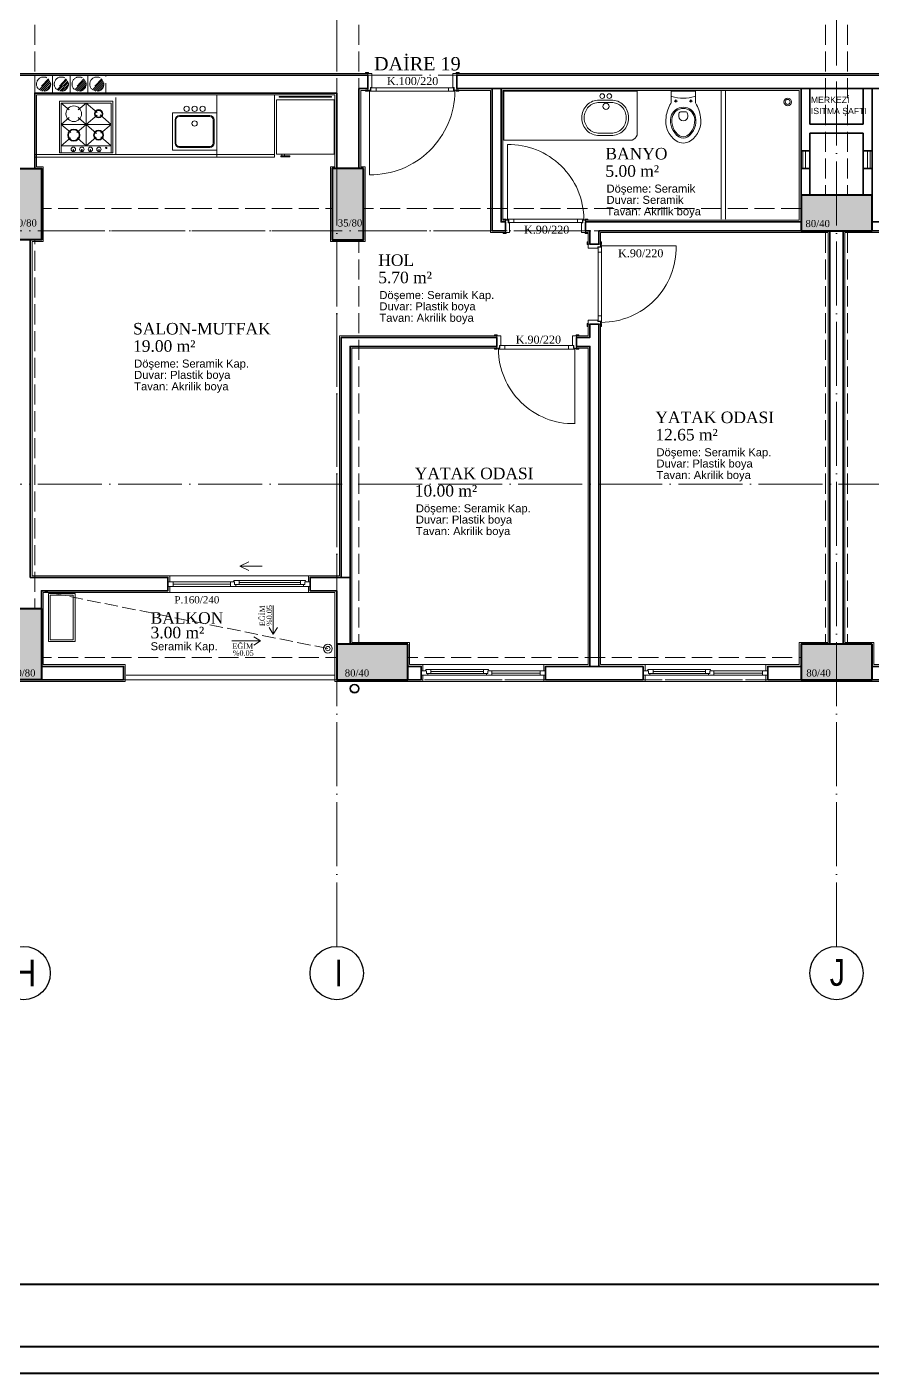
# Model space of a CAD drawing. Header units: millimetres. Extents: x 11587 to 81192, y -36083 to -25300.
# Drawn here: x 34348 to 35299, y -28300 to -26785 of the extents above; entities that cross this region are included whole.
import ezdxf

# ---------------------------------------------------------------- set-up
doc = ezdxf.new("R2010")
doc.units = ezdxf.units.MM
doc.linetypes.add('AKS', pattern=[30, 24, -3, 0, -3])
doc.linetypes.add('IZDUSUM1', pattern=[20, 7.5, -5, 7.5, 0])
for name, color, linetype, lineweight in [('rtm-aks balon', 20, 'Continuous', 25), ('rtm-aks balon yazı', 7, 'Continuous', 20), ('rtm-aks yeni', 7, 'AKS', 20), ('rtm-antet-02', 140, 'Continuous', 40), ('rtm-cam', 141, 'Continuous', 9), ('rtm-duv tugla', 22, 'Continuous', 35), ('rtm-izdusum-üst ince', 8, 'IZDUSUM1', 5), ('rtm-kapı-ahsap', 35, 'Continuous', 13), ('rtm-mhl-yazı-adı', 150, 'Continuous', 30), ('rtm-mhl-yazı-m2', 7, 'Continuous', 20), ('rtm-mhl-yazı-malzeme', 253, 'Continuous', 13), ('rtm-pen-ahsap', 35, 'Continuous', 13), ('rtm-plan katmanı-04', 33, 'Continuous', 25), ('rtm-plan katmanı-05', 205, 'Continuous', 20), ('rtm-plan katmanı-07', 135, 'Continuous', 9), ('rtm-sembol ok', 7, 'Continuous', 20), ('rtm-sıva', 252, 'Continuous', 15), ('rtm-tarama-betonarme', 51, 'Continuous', 15), ('rtm-tas_betonarme', 50, 'Continuous', 40), ('rtm-tefris vitrifiye', 9, 'Continuous', 9)]:
    doc.layers.add(name, color=color, linetype=linetype, lineweight=lineweight)
doc.styles.add('AKSYAZI', font='ARIALN.TTF')
doc.styles.add('ARIAL', font='times.ttf')
doc.styles.get("Standard").update_dxf_attribs({"font": 'arial.ttf'})
doc.styles.add('VAZ-OLCU', font='times.ttf', dxfattribs={"height": 60})

# ---------------------------------------------------------------- blocks, each defined once
blk = doc.blocks.new('rty')
at = {"layer": 'rtm-kapı-ahsap'}
for p, q in [((-58244.9, -62700.3), (-58243.8, -62700.3)), ((-58244.9, -62703.4), (-58244.9, -62700.3)), ((-58243.8, -62703.4), (-58244.9, -62703.4)), ((-58243.8, -62700.3), (-58243.8, -62703.4)), ((-58243.8, -62707.4), (-58243.8, -62702.9)), ((-58229.8, -62702.9), (-58243.8, -62702.9)), ((-58232.8, -62707.4), (-58243.8, -62707.4)), ((-58232.8, -62705.9), (-58232.8, -62707.4)), ((-58229.8, -62705.9), (-58232.8, -62705.9)), ((-58232.6, -62706.4), (-58232.6, -62789.4)), ((-58232.6, -62706.4), (-58229.7, -62706.4)), ((-58229.8, -62700.4), (-58229.8, -62703.4)), ((-58228.8, -62700.4), (-58229.8, -62700.4)), ((-58229.8, -62702.9), (-58229.8, -62705.9)), ((-58229.8, -62703.4), (-58228.8, -62703.4)), ((-58229.8, -62704.9), (-58228.8, -62704.9)), ((-58229.7, -62706.4), (-58229.7, -62704.9)), ((-58228.8, -62703.4), (-58228.8, -62700.4)), ((-58228.8, -62790.9), (-58228.8, -62704.9)), ((-58144.8, -62704.9), (-58228.8, -62704.9)), ((-58228.8, -62712), (-58232.6, -62712)), ((-58228.8, -62783.7), (-58232.6, -62783.7)), ((-58243.8, -62792.3), (-58244.9, -62792.3)), ((-58244.9, -62792.3), (-58244.9, -62795.4)), ((-58244.9, -62795.4), (-58243.8, -62795.4)), ((-58243.8, -62788.4), (-58243.8, -62792.9)), ((-58232.8, -62788.4), (-58243.8, -62788.4)), ((-58243.8, -62795.4), (-58243.8, -62792.3)), ((-58229.8, -62792.9), (-58243.8, -62792.9)), ((-58232.8, -62789.9), (-58232.8, -62788.4)), ((-58229.8, -62789.9), (-58232.8, -62789.9)), ((-58232.6, -62789.4), (-58229.7, -62789.4)), ((-58229.8, -62792.9), (-58229.8, -62789.9)), ((-58229.8, -62790.9), (-58228.8, -62790.9)), ((-58229.8, -62795.4), (-58229.8, -62792.3)), ((-58229.8, -62792.3), (-58228.8, -62792.3)), ((-58228.8, -62795.4), (-58229.8, -62795.4)), ((-58229.7, -62789.4), (-58229.7, -62790.9)), ((-58228.8, -62792.3), (-58228.8, -62795.4))]:
    blk.add_line(p, q, dxfattribs=at)
at = {"layer": 'rtm-kapı-ahsap', "const_width": 0.392}
blk.add_lwpolyline([(-58229.2, -62703.9, 1), (-58229.2, -62704.5, 1)], format="xyb", close=True, dxfattribs=at)
at = {"layer": 'rtm-kapı-ahsap'}
blk.add_arc((-58229.1, -62706.6), 84.3, 270.2011, 1.1472, dxfattribs=at)
blk = doc.blocks.new('K-100')
at = {"layer": 'rtm-kapı-ahsap'}
for p, q in [((-34308.1, -13702.2), (-34307, -13702.2)), ((-34308.1, -13705.4), (-34308.1, -13702.2)), ((-34307, -13702.2), (-34307, -13705.4)), ((-34307, -13709.3), (-34307, -13704.8)), ((-34288, -13704.8), (-34307, -13704.8)), ((-34288, -13702.3), (-34288, -13705.4)), ((-34287, -13702.3), (-34288, -13702.3)), ((-34288, -13704.8), (-34288, -13707.8)), ((-34287, -13705.4), (-34287, -13702.3)), ((-34307, -13705.4), (-34308.1, -13705.4)), ((-34291, -13709.3), (-34307, -13709.3)), ((-34288, -13707.8), (-34291, -13707.8)), ((-34291, -13707.8), (-34291, -13709.3)), ((-34290.8, -13801.3), (-34290.8, -13708.3)), ((-34290.8, -13708.3), (-34287.9, -13708.3)), ((-34287, -13713.9), (-34290.8, -13713.9)), ((-34288, -13705.4), (-34287, -13705.4)), ((-34288, -13706.8), (-34287, -13706.8)), ((-34287.9, -13708.3), (-34287.9, -13706.8)), ((-34287, -13706.8), (-34287, -13802.8)), ((-34287, -13795.6), (-34290.8, -13795.6)), ((-34307, -13804.2), (-34308.1, -13804.2)), ((-34308.1, -13804.2), (-34308.1, -13807.3)), ((-34308.1, -13807.3), (-34307, -13807.3)), ((-34307, -13800.3), (-34307, -13804.8)), ((-34291, -13800.3), (-34307, -13800.3)), ((-34307, -13807.3), (-34307, -13804.2)), ((-34288, -13804.8), (-34307, -13804.8)), ((-34291, -13801.8), (-34291, -13800.3)), ((-34288, -13801.8), (-34291, -13801.8)), ((-34290.8, -13801.3), (-34287.9, -13801.3)), ((-34288, -13804.8), (-34288, -13801.8)), ((-34288, -13802.8), (-34287, -13802.8)), ((-34288, -13807.3), (-34288, -13804.2)), ((-34288, -13804.2), (-34287, -13804.2)), ((-34287, -13807.3), (-34288, -13807.3)), ((-34287.9, -13801.3), (-34287.9, -13802.8)), ((-34193, -13802.8), (-34287, -13802.8)), ((-34287, -13804.2), (-34287, -13807.3))]:
    blk.add_line(p, q, dxfattribs=at)
at = {"layer": 'rtm-kapı-ahsap', "const_width": 0.392}
blk.add_lwpolyline([(-34287.4, -13803.7, -1), (-34287.4, -13803.1, -1)], format="xyb", close=True, dxfattribs=at)
at = {"layer": 'rtm-kapı-ahsap'}
blk.add_arc((-34287.9, -13801.7), 94.9, 359.3332, 89.4605, dxfattribs=at)

msp = doc.modelspace()

# ---------------------------------------------------------------- hatches: boundary and pattern name
at = {"layer": 'rtm-izdusum-üst ince', "ltscale": 1.5}
h = msp.add_hatch(dxfattribs=at)
h.set_pattern_fill('ANSI31', color=256, scale=0.5, angle=180, style=0)
h.set_pattern_definition([(225, (33335.9866, -26689.5514), (1.122532, -1.122532), [])])
edge = h.paths.add_edge_path()
edge.add_arc((34366.59, -26849.55), 8, -132.76259, 47.23741, ccw=False)
edge.add_line((34361.16, -26855.42), (34372.03, -26843.68))
h = msp.add_hatch(dxfattribs=at)
h.set_pattern_fill('ANSI31', color=256, scale=0.5, angle=180, style=0)
h.set_pattern_definition([(225, (33355.9866, -26689.5514), (1.122532, -1.122532), [])])
edge = h.paths.add_edge_path()
edge.add_arc((34386.59, -26849.55), 8, -132.76259, 47.23741, ccw=False)
edge.add_line((34381.16, -26855.42), (34392.03, -26843.68))
h = msp.add_hatch(dxfattribs=at)
h.set_pattern_fill('ANSI31', color=256, scale=0.5, angle=180, style=0)
h.set_pattern_definition([(225, (33375.9866, -26689.5514), (1.122532, -1.122532), [])])
edge = h.paths.add_edge_path()
edge.add_arc((34406.59, -26849.55), 8, -132.76259, 47.23741, ccw=False)
edge.add_line((34401.16, -26855.42), (34412.03, -26843.68))
h = msp.add_hatch(dxfattribs=at)
h.set_pattern_fill('ANSI31', color=256, scale=0.5, angle=180, style=0)
h.set_pattern_definition([(225, (33395.9866, -26689.5514), (1.122532, -1.122532), [])])
edge = h.paths.add_edge_path()
edge.add_arc((34426.59, -26849.55), 8, -132.76259, 47.23741, ccw=False)
edge.add_line((34421.16, -26855.42), (34432.03, -26843.68))
at = {"layer": 'rtm-tarama-betonarme'}
h = msp.add_hatch(dxfattribs=at)
h.set_pattern_fill('ANSI33', color=256, scale=2, style=0)
h.set_pattern_definition([(45, (21039.519, -4888.525), (-8.980256, 8.980256), []), (45, (21048.499, -4888.525), (-8.980256, 8.980256), [6.35, -3.175])])
h.paths.add_polyline_path([(34324.09, -27439.55), (34364.09, -27439.55), (34364.09, -27519.55), (34324.09, -27519.55)])
h.paths.add_polyline_path([(33911.59, -27479.55), (33991.59, -27479.55), (33991.59, -27519.55), (33911.59, -27519.55)])
h.paths.add_polyline_path([(34324.09, -26944.55), (34364.09, -26944.55), (34364.09, -27024.55), (34324.09, -27024.55)])
h.paths.add_polyline_path([(33961.59, -26944.55), (33996.59, -26944.55), (33996.59, -27024.55), (33961.59, -27024.55)])
h.paths.add_polyline_path([(33961.59, -26524.55), (33996.59, -26524.55), (33996.59, -26604.55), (33961.59, -26604.55)])
h.paths.add_polyline_path([(34324.09, -26524.55), (34364.09, -26524.55), (34364.09, -26604.55), (34324.09, -26604.55)])
h.paths.add_polyline_path([(34324.09, -26029.55), (34364.09, -26029.55), (34364.09, -26109.55), (34324.09, -26109.55)])
h.paths.add_polyline_path([(33911.59, -26029.55), (33991.59, -26029.55), (33991.59, -26069.55), (33911.59, -26069.55)])
h.paths.add_polyline_path([(34726.59, -26524.55), (34691.59, -26524.55), (34691.59, -26604.55), (34726.59, -26604.55)])
h.paths.add_polyline_path([(34726.59, -26944.55), (34691.59, -26944.55), (34691.59, -27024.55), (34726.59, -27024.55)])
h.paths.add_polyline_path([(34776.59, -27479.55), (34696.59, -27479.55), (34696.59, -27519.55), (34776.59, -27519.55)])
h.paths.add_polyline_path([(35299.09, -27479.55), (35219.09, -27479.55), (35219.09, -27519.55), (35299.09, -27519.55)])
h.paths.add_polyline_path([(35299.09, -26974.55), (35219.09, -26974.55), (35219.09, -27014.55), (35299.09, -27014.55)])
h.paths.add_polyline_path([(35299.09, -26534.55), (35219.09, -26534.55), (35219.09, -26574.55), (35299.09, -26574.55)])
h.paths.add_polyline_path([(34776.59, -26029.55), (34696.59, -26029.55), (34696.59, -26069.55), (34776.59, -26069.55)])
h.paths.add_polyline_path([(35299.09, -26029.55), (35219.09, -26029.55), (35219.09, -26069.55), (35299.09, -26069.55)])
h.paths.add_polyline_path([(35821.59, -26839.55), (35796.59, -26839.55), (35796.59, -27014.55), (35821.59, -27014.55)])
h.paths.add_polyline_path([(35821.59, -26534.55), (35796.59, -26534.55), (35796.59, -26709.55), (35821.59, -26709.55)])
h.paths.add_polyline_path([(36181.59, -26839.55), (36006.59, -26839.55), (36006.59, -26864.55), (36181.59, -26864.55)])
h.paths.add_polyline_path([(36181.59, -26684.55), (36006.59, -26684.55), (36006.59, -26709.55), (36181.59, -26709.55)])
h.paths.add_polyline_path([(35821.59, -26109.55), (35781.59, -26109.55), (35781.59, -26029.55), (35821.59, -26029.55)])
h.paths.add_polyline_path([(36181.59, -26124.55), (36141.59, -26124.55), (36141.59, -26029.55), (36181.59, -26029.55)])
h.paths.add_polyline_path([(35821.59, -27439.55), (35781.59, -27439.55), (35781.59, -27519.55), (35821.59, -27519.55)])
h.paths.add_polyline_path([(36181.59, -27424.55), (36141.59, -27424.55), (36141.59, -27519.55), (36181.59, -27519.55)])
h.paths.add_polyline_path([(33421.59, -27439.55), (33461.59, -27439.55), (33461.59, -27519.55), (33421.59, -27519.55)])
h.paths.add_polyline_path([(33131.59, -27439.55), (33171.59, -27439.55), (33171.59, -27519.55), (33131.59, -27519.55)])
h.paths.add_polyline_path([(33421.59, -26029.55), (33501.59, -26029.55), (33501.59, -26069.55), (33421.59, -26069.55)])
h.paths.add_polyline_path([(33091.59, -26029.55), (33171.59, -26029.55), (33171.59, -26069.55), (33091.59, -26069.55)])
h.paths.add_polyline_path([(32781.59, -26524.55), (32816.59, -26524.55), (32816.59, -26604.55), (32781.59, -26604.55)])
h.paths.add_polyline_path([(32781.59, -26944.55), (32816.59, -26944.55), (32816.59, -27024.55), (32781.59, -27024.55)])
h.paths.add_polyline_path([(32731.59, -27479.55), (32811.59, -27479.55), (32811.59, -27519.55), (32731.59, -27519.55)])
h.paths.add_polyline_path([(32209.09, -27479.55), (32289.09, -27479.55), (32289.09, -27519.55), (32209.09, -27519.55)])
h.paths.add_polyline_path([(32209.09, -26974.55), (32289.09, -26974.55), (32289.09, -27014.55), (32209.09, -27014.55)])
h.paths.add_polyline_path([(32209.09, -26534.55), (32289.09, -26534.55), (32289.09, -26574.55), (32209.09, -26574.55)])
h.paths.add_polyline_path([(32731.59, -26029.55), (32811.59, -26029.55), (32811.59, -26069.55), (32731.59, -26069.55)])
h.paths.add_polyline_path([(32209.09, -26029.55), (32289.09, -26029.55), (32289.09, -26069.55), (32209.09, -26069.55)])
h.paths.add_polyline_path([(31686.59, -26839.55), (31711.59, -26839.55), (31711.59, -27014.55), (31686.59, -27014.55)])
h.paths.add_polyline_path([(31686.59, -26534.55), (31711.59, -26534.55), (31711.59, -26709.55), (31686.59, -26709.55)])
h.paths.add_polyline_path([(31326.59, -26839.55), (31501.59, -26839.55), (31501.59, -26864.55), (31326.59, -26864.55)])
h.paths.add_polyline_path([(31326.59, -26684.55), (31501.59, -26684.55), (31501.59, -26709.55), (31326.59, -26709.55)])
h.paths.add_polyline_path([(31686.59, -26109.55), (31726.59, -26109.55), (31726.59, -26029.55), (31686.59, -26029.55)])
h.paths.add_polyline_path([(31326.59, -26124.55), (31366.59, -26124.55), (31366.59, -26029.55), (31326.59, -26029.55)])
h.paths.add_polyline_path([(31686.59, -27439.55), (31726.59, -27439.55), (31726.59, -27519.55), (31686.59, -27519.55)])
h.paths.add_polyline_path([(31326.59, -27424.55), (31366.59, -27424.55), (31366.59, -27519.55), (31326.59, -27519.55)])

# ---------------------------------------------------------------- linework, layer by layer
at = {"layer": 'rtm-aks balon'}
for centre in [(34344.09, -27849.55), (34696.59, -27849.55), (35259.09, -27849.55)]:
    msp.add_circle(centre, 30, dxfattribs=at)
at = {"layer": 'rtm-aks yeni', "ltscale": 3}
for p, q in [((34696.59, -27819.55), (34696.59, -25729.55)), ((35259.09, -27819.55), (35259.09, -25729.55)), ((31026.59, -26839.55), (36481.59, -26839.55)), ((31026.59, -27014.55), (36481.59, -27014.55)), ((31026.59, -27299.55), (36481.59, -27299.55)), ((31026.59, -27519.55), (36481.59, -27519.55))]:
    msp.add_line(p, q, dxfattribs=at)
at = {"layer": 'rtm-antet-02'}
for points in [[(30726.59, -25299.55), (30726.59, -28299.55), (36726.59, -28299.55), (36726.59, -25299.55), (30726.59, -25299.55)], [(30756.59, -28199.55), (36696.59, -28199.55)]]:
    msp.add_lwpolyline(points, dxfattribs=at)
msp.add_lwpolyline([(30756.59, -25329.55), (30756.59, -28269.55), (36696.59, -28269.55), (36696.59, -25329.55)], close=True, dxfattribs=at)
at = {"layer": 'rtm-cam'}
for p, q in [((34577.09, -27412.05), (34512.59, -27412.05)), ((34655.59, -27410.3), (34586.59, -27410.3)), ((34802.59, -27510.3), (34861.59, -27510.3)), ((34871.09, -27512.05), (34925.59, -27512.05)), ((35052.59, -27510.3), (35111.59, -27510.3)), ((35121.09, -27512.05), (35175.59, -27512.05))]:
    msp.add_line(p, q, dxfattribs=at)
at = {"layer": 'rtm-duv tugla'}
for points in [[(33966.59, -26944.55), (33966.59, -26944.55), (33966.59, -26854.55), (33956.59, -26854.55), (33956.59, -26839.55), (34731.59, -26839.55), (34731.59, -26854.55), (34721.59, -26854.55), (34721.59, -26944.55)], [(35686.59, -26839.55), (34831.59, -26839.55)], [(34831.59, -26854.55), (34831.59, -26839.55)], [(34696.59, -26859.55), (34356.59, -26859.55), (34356.59, -26944.55)], [(34696.59, -26944.55), (34696.59, -26859.55)], [(35686.59, -26854.55), (34831.59, -26854.55)], [(34881.59, -26854.55), (34881.59, -27004.55), (34886.59, -27004.55), (34886.59, -27014.55), (34871.59, -27014.55), (34871.59, -26854.55)], [(35219.09, -26974.55), (35219.09, -26854.55)], [(35229.09, -26894.55), (35229.09, -26854.55)], [(35289.09, -26894.55), (35289.09, -26854.55)], [(35299.09, -26974.55), (35299.09, -26854.55)], [(35229.09, -26894.55), (35289.09, -26894.55)], [(35229.09, -26974.55), (35229.09, -26904.55)], [(35229.09, -26904.55), (35289.09, -26904.55)], [(35289.09, -26974.55), (35289.09, -26904.55)], [(35229.09, -26924.55), (35219.09, -26924.55)], [(35289.09, -26924.55), (35299.09, -26924.55)], [(35229.09, -26944.55), (35219.09, -26944.55)], [(35289.09, -26944.55), (35299.09, -26944.55)], [(35219.09, -27014.55), (34991.59, -27014.55), (34991.59, -27029.55), (34981.59, -27029.55), (34981.59, -27014.55), (34976.59, -27014.55), (34976.59, -27004.55), (35219.09, -27004.55)], [(35251.59, -27014.55), (35251.59, -27479.55)], [(35266.59, -27014.55), (35266.59, -27479.55)], [(35299.09, -27014.55), (35526.59, -27014.55), (35526.59, -27029.55), (35536.59, -27029.55), (35536.59, -27014.55), (35541.59, -27014.55), (35541.59, -27004.55), (35299.09, -27004.55)], [(34364.09, -27439.55), (34364.09, -27419.55), (34506.59, -27419.55), (34506.59, -27404.55), (34351.59, -27404.55), (34351.59, -27024.55)], [(34981.59, -27504.55), (34981.59, -27144.55), (34966.59, -27144.55), (34966.59, -27134.55), (34981.59, -27134.55), (34981.59, -27119.55), (34991.59, -27119.55), (34991.59, -27504.55)], [(34711.59, -27404.55), (34711.59, -27144.55), (34876.59, -27144.55), (34876.59, -27134.55), (34701.59, -27134.55), (34701.59, -27404.55)], [(34696.59, -27479.55), (34696.59, -27419.55), (34666.59, -27419.55), (34666.59, -27404.55), (34711.59, -27404.55), (34711.59, -27479.55)], [(34364.09, -27519.55), (34456.59, -27519.55), (34456.59, -27504.55), (34364.09, -27504.55)], [(34776.59, -27504.55), (34791.59, -27504.55), (34791.59, -27519.55), (34776.59, -27519.55)], [(34791.59, -27504.55), (34791.59, -27519.55)], [(35219.09, -27519.55), (35181.59, -27519.55), (35181.59, -27504.55), (35219.09, -27504.55)], [(35299.09, -27519.55), (35336.59, -27519.55), (35336.59, -27504.55), (35299.09, -27504.55)]]:
    msp.add_lwpolyline(points, dxfattribs=at)
msp.add_lwpolyline([(35041.59, -27504.55), (35041.59, -27519.55), (34931.59, -27519.55), (34931.59, -27504.55)], close=True, dxfattribs=at)
at = {"layer": 'rtm-izdusum-üst ince', "ltscale": 1.5}
for points in [[(35246.59, -26974.55), (35246.59, -26574.55)], [(35271.59, -26974.55), (35271.59, -26574.55)], [(34356.59, -26944.55), (34356.59, -26604.55)], [(34696.59, -26944.55), (34696.59, -26604.55)], [(34721.59, -26944.55), (34721.59, -26604.55)], [(34376.59, -26859.55), (34376.59, -26839.55), (34356.59, -26839.55), (34356.59, -26859.55), (34376.59, -26859.55)], [(34372.03, -26843.68), (34361.16, -26855.42)], [(34396.59, -26859.55), (34396.59, -26839.55), (34376.59, -26839.55), (34376.59, -26859.55), (34396.59, -26859.55)], [(34392.03, -26843.68), (34381.16, -26855.42)], [(34416.59, -26859.55), (34416.59, -26839.55), (34396.59, -26839.55), (34396.59, -26859.55), (34416.59, -26859.55)], [(34412.03, -26843.68), (34401.16, -26855.42)], [(34436.59, -26859.55), (34436.59, -26839.55), (34416.59, -26839.55), (34416.59, -26859.55), (34436.59, -26859.55)], [(34432.03, -26843.68), (34421.16, -26855.42)], [(34364.09, -26989.55), (34691.59, -26989.55)], [(34726.59, -26989.55), (35219.09, -26989.55)], [(34364.09, -27014.55), (34691.59, -27014.55)], [(34726.59, -27014.55), (35219.09, -27014.55)], [(35246.59, -27479.55), (35246.59, -27014.55)], [(35271.59, -27479.55), (35271.59, -27014.55)], [(34356.59, -27439.55), (34356.59, -27024.55)], [(34696.59, -27479.55), (34696.59, -27024.55)], [(34721.59, -27479.55), (34721.59, -27024.55)], [(34364.09, -27494.55), (34696.59, -27494.55)], [(34776.59, -27494.55), (35219.09, -27494.55)], [(34364.09, -27519.55), (34696.59, -27519.55)], [(34776.59, -27519.55), (35219.09, -27519.55)]]:
    msp.add_lwpolyline(points, dxfattribs=at)
at = {"layer": 'rtm-izdusum-üst ince'}
msp.add_lwpolyline([(34364.09, -27419.55), (34686.59, -27484.55)], dxfattribs=at)
at = {"layer": 'rtm-izdusum-üst ince', "ltscale": 1.5}
for centre in [(34366.59, -26849.55), (34386.59, -26849.55), (34406.59, -26849.55), (34426.59, -26849.55)]:
    msp.add_circle(centre, 8, dxfattribs=at)
at = {"layer": 'rtm-kapı-ahsap'}
for points in [[(35221.09, -26924.55), (35221.09, -26944.55)], [(35224.09, -26924.55), (35224.09, -26944.55)], [(35294.09, -26924.55), (35294.09, -26944.55)], [(35297.09, -26924.55), (35297.09, -26944.55)]]:
    msp.add_lwpolyline(points, dxfattribs=at)
at = {"layer": 'rtm-pen-ahsap'}
for p, q in [((34506.59, -27409.55), (34512.59, -27409.55)), ((34517.59, -27409.55), (34511.96, -27409.55)), ((34512.59, -27414.55), (34512.59, -27409.55)), ((34517.59, -27409.55), (34577.09, -27409.55)), ((34581.59, -27409.55), (34577.09, -27409.55)), ((34577.09, -27414.55), (34577.09, -27409.55)), ((34580.96, -27408.05), (34586.59, -27408.05)), ((34581.59, -27412.55), (34581.59, -27409.55)), ((34586.59, -27408.05), (34655.59, -27408.05)), ((34586.59, -27412.55), (34586.59, -27408.05)), ((34661.23, -27408.05), (34655.59, -27408.05)), ((34655.59, -27412.55), (34655.59, -27408.05)), ((34666.59, -27409.55), (34660.59, -27409.55)), ((34660.59, -27412.55), (34660.59, -27409.55)), ((34575.59, -27414.55), (34506.59, -27414.55)), ((34575.59, -27414.55), (34583.09, -27414.55)), ((34581.59, -27412.55), (34586.59, -27412.55)), ((34583.09, -27412.55), (34583.09, -27414.55)), ((34586.59, -27412.55), (34655.59, -27412.55)), ((34660.59, -27412.55), (34655.59, -27412.55)), ((34659.09, -27414.55), (34659.09, -27412.55)), ((34659.09, -27414.55), (34666.59, -27414.55)), ((34791.59, -27509.55), (34797.59, -27509.55)), ((34799.09, -27514.55), (34791.59, -27514.55)), ((34796.96, -27508.05), (34802.59, -27508.05)), ((34797.59, -27512.55), (34797.59, -27509.55)), ((34797.59, -27512.55), (34802.59, -27512.55)), ((34799.09, -27514.55), (34799.09, -27512.55)), ((34861.59, -27508.05), (34802.59, -27508.05)), ((34802.59, -27512.55), (34802.59, -27508.05)), ((34861.59, -27512.55), (34802.59, -27512.55)), ((34867.23, -27508.05), (34861.59, -27508.05)), ((34861.59, -27512.55), (34861.59, -27508.05)), ((34866.59, -27512.55), (34861.59, -27512.55)), ((34865.09, -27512.55), (34865.09, -27514.55)), ((34872.59, -27514.55), (34865.09, -27514.55)), ((34866.59, -27509.55), (34871.09, -27509.55)), ((34866.59, -27512.55), (34866.59, -27509.55)), ((34920.59, -27509.55), (34871.09, -27509.55)), ((34871.09, -27514.55), (34871.09, -27509.55)), ((34872.59, -27514.55), (34931.59, -27514.55)), ((34920.59, -27509.55), (34926.23, -27509.55)), ((34925.59, -27514.55), (34925.59, -27509.55)), ((34931.59, -27509.55), (34925.59, -27509.55)), ((35041.59, -27509.55), (35047.59, -27509.55)), ((35049.09, -27514.55), (35041.59, -27514.55)), ((35046.96, -27508.05), (35052.59, -27508.05)), ((35047.59, -27512.55), (35047.59, -27509.55)), ((35047.59, -27512.55), (35052.59, -27512.55)), ((35049.09, -27514.55), (35049.09, -27512.55)), ((35111.59, -27508.05), (35052.59, -27508.05)), ((35052.59, -27512.55), (35052.59, -27508.05)), ((35111.59, -27512.55), (35052.59, -27512.55)), ((35117.23, -27508.05), (35111.59, -27508.05)), ((35111.59, -27512.55), (35111.59, -27508.05)), ((35116.59, -27512.55), (35111.59, -27512.55)), ((35115.09, -27512.55), (35115.09, -27514.55)), ((35122.59, -27514.55), (35115.09, -27514.55)), ((35116.59, -27509.55), (35121.09, -27509.55)), ((35116.59, -27512.55), (35116.59, -27509.55)), ((35170.59, -27509.55), (35121.09, -27509.55)), ((35121.09, -27514.55), (35121.09, -27509.55)), ((35122.59, -27514.55), (35181.59, -27514.55)), ((35170.59, -27509.55), (35176.23, -27509.55)), ((35175.59, -27514.55), (35175.59, -27509.55)), ((35181.59, -27509.55), (35175.59, -27509.55))]:
    msp.add_line(p, q, dxfattribs=at)
for points in [[(34580.96, -27408.05), (34580.09, -27409.55)], [(34661.23, -27408.05), (34662.1, -27409.55)], [(34796.96, -27508.05), (34796.09, -27509.55)], [(34867.23, -27508.05), (34868.1, -27509.55)], [(35046.96, -27508.05), (35046.09, -27509.55)], [(35117.23, -27508.05), (35118.1, -27509.55)]]:
    msp.add_lwpolyline(points, dxfattribs=at)
at = {"layer": 'rtm-plan katmanı-04'}
for radius in [5, 4.5]:
    msp.add_circle((34716.59, -27529.55), radius, dxfattribs=at)
at = {"layer": 'rtm-plan katmanı-05', "ltscale": 0.6}
for points in [[(34508.59, -27402.55), (34664.59, -27402.55)], [(34508.59, -27421.55), (34664.59, -27421.55)], [(34929.59, -27502.55), (34793.59, -27502.55)], [(35179.59, -27502.55), (35043.59, -27502.55)], [(34929.59, -27521.55), (34793.59, -27521.55)], [(35179.59, -27521.55), (35043.59, -27521.55)]]:
    msp.add_lwpolyline(points, dxfattribs=at)
at = {"layer": 'rtm-plan katmanı-05'}
for points in [[(34693.59, -27514.55), (34459.59, -27514.55)], [(34693.59, -27519.55), (34459.59, -27519.55)]]:
    msp.add_lwpolyline(points, dxfattribs=at)
for radius in [5, 2.5]:
    msp.add_circle((34686.59, -27484.55), radius, dxfattribs=at)
at = {"layer": 'rtm-plan katmanı-07'}
for points in [[(34583.09, -27414.55), (34659.09, -27414.55)], [(34865.09, -27514.55), (34799.09, -27514.55)], [(35115.09, -27514.55), (35049.09, -27514.55)]]:
    msp.add_lwpolyline(points, dxfattribs=at)
at = {"layer": 'rtm-sembol ok'}
for points in [[(34587.44, -27391.86), (34597.44, -27386.86)], [(34612.44, -27391.86), (34587.44, -27391.86)], [(34587.44, -27391.86), (34597.44, -27396.86)], [(34625.17, -27436), (34625.17, -27468.32)], [(34625.17, -27468.32), (34620.5, -27460.92)], [(34625.17, -27468.32), (34629.83, -27460.92)], [(34578.32, -27475.93), (34610.65, -27475.93)], [(34610.65, -27475.93), (34603.25, -27471.26)], [(34610.65, -27475.93), (34603.25, -27480.6)]]:
    msp.add_lwpolyline(points, dxfattribs=at)
at = {"layer": 'rtm-sıva'}
for points in [[(33956.59, -26837.55), (34731.59, -26837.55)], [(34831.59, -26837.55), (35686.59, -26837.55)], [(34731.59, -26856.55), (34723.59, -26856.55), (34723.59, -26942.55), (34728.59, -26942.55), (34728.59, -27026.55), (34689.59, -27026.55), (34689.59, -26942.55), (34694.59, -26942.55), (34694.59, -26861.55), (34358.59, -26861.55), (34358.59, -26942.55), (34366.09, -26942.55), (34366.09, -27026.55), (34353.59, -27026.55), (34353.59, -27402.55), (34508.59, -27402.55), (34508.59, -27409.55)], [(34831.59, -26856.55), (34869.59, -26856.55), (34869.59, -27016.55), (34886.59, -27016.55)], [(34886.59, -27002.55), (34883.59, -27002.55), (34883.59, -26856.55), (35217.09, -26856.55), (35217.09, -27002.55), (34976.59, -27002.55)], [(34979.59, -27029.55), (34979.59, -27016.55), (34976.59, -27016.55)], [(34993.59, -27029.55), (34993.59, -27016.55), (35249.59, -27016.55), (35249.59, -27477.55), (35217.09, -27477.55), (35217.09, -27502.55), (35179.59, -27502.55), (35179.59, -27509.55)], [(35524.59, -27029.55), (35524.59, -27016.55), (35268.59, -27016.55), (35268.59, -27477.55), (35301.09, -27477.55), (35301.09, -27502.55), (35338.59, -27502.55), (35338.59, -27509.55)], [(34979.59, -27119.55), (34979.59, -27132.55), (34966.59, -27132.55)], [(35043.59, -27509.55), (35043.59, -27502.55), (34993.59, -27502.55), (34993.59, -27119.55)], [(34876.59, -27132.55), (34699.59, -27132.55), (34699.59, -27402.55), (34664.59, -27402.55), (34664.59, -27409.55)], [(34793.59, -27509.55), (34793.59, -27502.55), (34778.59, -27502.55), (34778.59, -27477.55), (34713.59, -27477.55), (34713.59, -27146.55), (34876.59, -27146.55)], [(34966.59, -27146.55), (34979.59, -27146.55), (34979.59, -27502.55), (34929.59, -27502.55), (34929.59, -27509.55)], [(34322.09, -27421.55), (34322.09, -27502.55), (34229.59, -27502.55), (34229.59, -27521.55), (34458.59, -27521.55), (34458.59, -27502.55), (34366.09, -27502.55), (34366.09, -27421.55)], [(34366.09, -27421.55), (34508.59, -27421.55), (34508.59, -27414.55)], [(34793.59, -27514.55), (34793.59, -27521.55), (34694.59, -27521.55), (34694.59, -27421.55), (34664.59, -27421.55), (34664.59, -27414.55)], [(35043.59, -27514.55), (35043.59, -27521.55), (34929.59, -27521.55), (34929.59, -27514.55)], [(35043.59, -27514.55), (35043.59, -27521.55), (34929.59, -27521.55), (34929.59, -27514.55)], [(35043.59, -27514.55), (35043.59, -27521.55), (34929.59, -27521.55), (34929.59, -27514.55)], [(35338.59, -27514.55), (35338.59, -27521.55), (35179.59, -27521.55), (35179.59, -27514.55)]]:
    msp.add_lwpolyline(points, dxfattribs=at)
at = {"layer": 'rtm-tas_betonarme'}
for points in [[(34324.09, -26944.55), (34364.09, -26944.55), (34364.09, -27024.55), (34324.09, -27024.55)], [(34726.59, -26944.55), (34691.59, -26944.55), (34691.59, -27024.55), (34726.59, -27024.55)], [(35299.09, -26974.55), (35219.09, -26974.55), (35219.09, -27014.55), (35299.09, -27014.55)], [(34324.09, -27439.55), (34364.09, -27439.55), (34364.09, -27519.55), (34324.09, -27519.55)], [(34776.59, -27479.55), (34696.59, -27479.55), (34696.59, -27519.55), (34776.59, -27519.55)], [(35299.09, -27479.55), (35219.09, -27479.55), (35219.09, -27519.55), (35299.09, -27519.55)]]:
    msp.add_lwpolyline(points, close=True, dxfattribs=at)
at = {"layer": 'rtm-tefris vitrifiye'}
for p, q in [((34631.69, -26863.41), (34690.69, -26863.41)), ((34631.69, -26864.41), (34631.69, -26863.41)), ((34690.69, -26864.41), (34631.69, -26864.41)), ((34690.69, -26863.41), (34690.69, -26864.41)), ((35100.34, -26857.55), (35072.85, -26857.55)), ((35072.85, -26870.14), (35072.85, -26857.55)), ((35100.34, -26870.14), (35100.34, -26857.55)), ((34444.57, -26868.89), (34384.57, -26868.89)), ((34395.54, -26878.58), (34386.57, -26870.89)), ((34442.57, -26870.89), (34386.57, -26870.89)), ((34386.57, -26870.89), (34386.57, -26918.89)), ((34414.57, -26870.89), (34405.6, -26878.58)), ((34426.76, -26881.35), (34414.57, -26870.89)), ((34414.57, -26870.89), (34414.57, -26918.89)), ((34442.57, -26870.89), (34442.57, -26926.89)), ((34444.57, -26868.89), (34444.57, -26926.89)), ((34628.69, -26867.41), (34628.69, -26928.41)), ((34693.69, -26867.41), (34628.69, -26867.41)), ((34693.69, -26928.41), (34693.69, -26867.41)), ((35076.23, -26868.55), (35080.14, -26868.55)), ((35078.07, -26866.68), (35078.07, -26870.39)), ((35096.96, -26868.55), (35093.05, -26868.55)), ((35095.12, -26866.68), (35095.12, -26870.39)), ((34386.57, -26894.89), (34395.54, -26887.21)), ((34405.6, -26887.21), (34414.57, -26894.89)), ((34414.57, -26894.89), (34426.8, -26884.41)), ((34430.16, -26884.25), (34442.57, -26894.89)), ((34511.59, -26923.89), (34511.59, -26881.89)), ((34561.59, -26881.89), (34511.59, -26881.89)), ((34514.59, -26915.89), (34514.59, -26889.89)), ((34515.59, -26915.89), (34515.59, -26889.89)), ((34553.59, -26884.89), (34519.59, -26884.89)), ((34553.59, -26885.89), (34519.59, -26885.89)), ((34557.59, -26915.89), (34557.59, -26889.89)), ((34558.59, -26915.89), (34558.59, -26889.89)), ((34561.59, -26923.89), (34561.59, -26881.89)), ((35084.43, -26880.65), (35088.76, -26880.65)), ((34386.57, -26894.89), (34397.19, -26904)), ((34442.57, -26894.89), (34386.57, -26894.89)), ((34414.57, -26894.89), (34404.11, -26903.86)), ((34414.57, -26894.89), (34426.27, -26904.93)), ((34425.94, -26909.15), (34414.57, -26918.89)), ((34442.57, -26894.89), (34430.88, -26904.91)), ((34431.05, -26909.02), (34442.57, -26918.89)), ((34396.79, -26910.13), (34386.57, -26918.89)), ((34386.57, -26918.89), (34386.57, -26926.89)), ((34442.57, -26918.89), (34386.57, -26918.89)), ((34399.85, -26922.92), (34400.39, -26922.92)), ((34399.85, -26925.38), (34399.85, -26922.92)), ((34400.39, -26922.92), (34400.39, -26925.38)), ((34404.28, -26910.07), (34414.57, -26918.89)), ((34409.44, -26922.92), (34409.98, -26922.92)), ((34409.44, -26925.38), (34409.44, -26922.92)), ((34409.98, -26922.92), (34409.98, -26925.38)), ((34419.02, -26922.92), (34419.56, -26922.92)), ((34419.02, -26925.38), (34419.02, -26922.92)), ((34419.56, -26922.92), (34419.56, -26925.38)), ((34428.61, -26922.92), (34429.15, -26922.92)), ((34428.61, -26925.38), (34428.61, -26922.92)), ((34429.15, -26922.92), (34429.15, -26925.38)), ((34511.59, -26923.89), (34561.59, -26923.89)), ((34519.59, -26919.89), (34553.59, -26919.89)), ((34519.59, -26920.89), (34553.59, -26920.89)), ((34626.59, -26931.89), (34356.59, -26931.89)), ((34444.57, -26926.89), (34384.57, -26926.89)), ((34633.69, -26931.41), (34633.69, -26930.41)), ((34633.69, -26930.41), (34643.69, -26930.41)), ((34643.69, -26931.41), (34633.69, -26931.41)), ((34634.69, -26928.41), (34634.69, -26930.41)), ((34637.69, -26928.41), (34637.69, -26930.41)), ((34643.69, -26930.41), (34643.69, -26931.41))]:
    msp.add_line(p, q, dxfattribs=at)
for points in [[(34561.59, -26931.89), (34561.59, -26861.55)], [(34626.59, -26931.89), (34626.59, -26861.55)], [(35129.09, -26857.55), (35129.09, -27001.55)], [(35134.09, -26857.55), (35134.09, -27001.55)], [(34384.57, -26868.89), (34384.57, -26926.89)], [(34447.98, -26864.55), (34447.98, -26928.89)], [(34626.59, -26928.89), (34356.59, -26928.89)], [(34628.69, -26928.41), (34693.69, -26928.41)]]:
    msp.add_lwpolyline(points, dxfattribs=at)
for points in [[(34884.59, -26912.55), (35029.01, -26912.55, 0.2032744), (35034.59, -26906.97), (35034.59, -26857.55), (34884.59, -26857.55), (34884.59, -26912.55)], [(35025.06, -26887.92), (35025.06, -26887.02, 0.4142136), (35005.46, -26867.42), (34992.07, -26867.42, 0.4142136), (34972.47, -26887.02), (34972.47, -26887.92, 0.4142136), (34992.07, -26907.52), (35005.46, -26907.52, 0.4142136)], [(35022.39, -26887.92), (35022.39, -26887.02, 0.4142136), (35005.46, -26870.1), (34992.07, -26870.1, 0.4142136), (34975.14, -26887.02), (34975.14, -26887.92, 0.4142136), (34992.07, -26904.84), (35005.46, -26904.84, 0.4142136)]]:
    msp.add_lwpolyline(points, format="xyb", close=True, dxfattribs=at)
for points in [[(34372.09, -27476.55), (34402.09, -27476.55), (34402.09, -27422.55), (34372.09, -27422.55)], [(34374.09, -27474.55), (34400.09, -27474.55), (34400.09, -27424.55), (34374.09, -27424.55)]]:
    msp.add_lwpolyline(points, close=True, dxfattribs=at)
for centre, radius in [((34995.32, -26862.97), 2.67), ((35003.33, -26862.97), 2.67), ((34400.57, -26882.89), 8.84), ((34428.57, -26882.89), 4.63), ((34428.57, -26882.89), 3.84), ((34527.59, -26877.39), 3), ((34536.59, -26877.39), 3), ((34545.59, -26877.39), 3), ((34999.59, -26874.55), 3.56), ((35078.07, -26868.55), 0.825), ((35095.12, -26868.55), 0.825), ((35204.09, -26869.55), 4.25), ((35204.09, -26869.55), 2.75), ((34536.59, -26893.89), 3), ((34400.57, -26906.89), 6.84), ((34400.57, -26906.89), 6.05), ((34428.57, -26906.89), 5.63), ((34428.57, -26906.89), 4.84), ((34400.12, -26922.89), 2.5), ((34409.71, -26922.89), 2.5), ((34419.29, -26922.89), 2.5), ((34428.88, -26922.89), 2.5), ((34437.15, -26921.32), 0.75)]:
    msp.add_circle(centre, radius, dxfattribs=at)
for centre, radius, start, end in [((35086.59, -26821.36), 44, 252.84732, 287.15271), ((35110.63, -26893.3), 44, 149.90538, 171.23608), ((35070.65, -26870.14), 2.2, 329.90538, 0), ((35086.67, -26889.78), 14.3, 90.2662, 167.18786), ((35086.67, -26889.78), 12.87, 90.2662, 167.18786), ((35086.52, -26889.78), 12.87, 12.81214, 89.7338), ((35086.52, -26889.78), 14.3, 12.81214, 89.7338), ((35102.54, -26870.14), 2.2, 180, 210.09462), ((35062.56, -26893.3), 44, 8.76392, 30.09462), ((34519.59, -26889.89), 5, 90, 180), ((34519.59, -26889.89), 4, 90, 180), ((34553.59, -26889.89), 5, 0, 90), ((34553.59, -26889.89), 4, 0, 90), ((35094.29, -26890.94), 27.5, 170.50823, 235.09555), ((35094.29, -26890.94), 22, 168.5694, 234.81148), ((35094.29, -26890.94), 20.57, 168.5694, 234.81148), ((35094.4, -26885.55), 12.95, 167.82692, 183.31203), ((35086.57, -26885.88), 5.11, 180, 269.73777), ((35084.43, -26883.4), 2.75, 90, 167.82692), ((35086.62, -26885.88), 5.12, 270.26223, 0), ((35088.76, -26883.4), 2.75, 12.17308, 90), ((35078.89, -26890.94), 20.57, 305.18852, 11.4306), ((35078.79, -26885.55), 12.95, 356.68797, 12.17308), ((35078.89, -26890.94), 22, 305.18852, 11.4306), ((35078.89, -26890.94), 27.5, 304.90445, 9.49177), ((35086.59, -26901), 9.35, 237.83251, 302.16753), ((35086.59, -26901), 7.92, 237.83251, 302.16753), ((34519.59, -26915.89), 5, 180, 270), ((34519.59, -26915.89), 4, 180, 270), ((34553.59, -26915.89), 4, 270, 0), ((34553.59, -26915.89), 5, 270, 0), ((35086.59, -26901), 14.85, 237.23949, 302.76051)]:
    msp.add_arc(centre, radius, start, end, dxfattribs=at)

# ---------------------------------------------------------------- block references
at = {"layer": 'rtm-kapı-ahsap'}
for name, p, rotation in [('K-100', (48536.39, -61144.53), 270), ('rty', (-27816.28, 31227.23), 90.00000000000001), ('rty', (97669.46, -85376.33), 270)]:
    msp.add_blockref(name, p, dxfattribs=dict(at, rotation=rotation))
msp.add_blockref('rty', (93223.38, 35673.32), dxfattribs=at)

# ---------------------------------------------------------------- texts
at = {"layer": 'rtm-aks balon yazı', "char_height": 30, "width": 27.7214, "attachment_point": 7, "style": 'AKSYAZI'}
for s, insert in [('H', (34333.35, -27864.32)), ('I', (34693.96, -27864.32)), ('J', (35251.41, -27864.32))]:
    msp.add_mtext(s, dxfattribs=dict(at, insert=insert))
at = {"layer": 'rtm-mhl-yazı-adı', "style": 'ARIAL'}
for s, height, p in [('DAİRE 19', 15, (34738.52, -26834.11)), ('BANYO', 13, (34998.94, -26934.3)), ('HOL', 13, (34743.27, -27054.06)), ('SALON-MUTFAK', 13, (34467.3, -27131.17)), ('YATAK ODASI', 13, (35055.14, -27230.91)), ('YATAK ODASI', 13, (34784.37, -27293.97)), ('BALKON', 13, (34487.06, -27456.59)), ('EĞİM', 6, (34579.1, -27484.72)), ('%%%0.05', 6, (34579.44, -27492.49))]:
    msp.add_text(s, height=height, dxfattribs=at).set_placement(p)
for s, p in [('EĞİM', (34615.68, -27459.27)), ('%%%0.05', (34623.67, -27459.27))]:
    msp.add_text(s, height=6, rotation=90, dxfattribs=at).set_placement(p)
at = {"layer": 'rtm-mhl-yazı-m2', "style": 'ARIAL'}
for s, height, p in [('5.00 m² ', 13, (34998.94, -26953.79)), ('40/80', 8, (34331.53, -27009.71)), ('35/80', 8, (34697.78, -27009.71)), ('80/40', 8, (35224.09, -27010.4)), ('5.70 m² ', 13, (34743.27, -27073.55)), ('19.00 m² ', 13, (34467.3, -27150.66)), ('12.65 m² ', 13, (35055.14, -27250.4)), ('10.00 m² ', 13, (34784.37, -27313.46)), ('3.00 m² ', 13, (34487.06, -27473)), ('40/80', 8, (34329.95, -27515.98)), ('80/40', 8, (34705.59, -27515.98)), ('80/40', 8, (35225.1, -27515.98))]:
    msp.add_text(s, height=height, dxfattribs=at).set_placement(p)
at = {"layer": 'rtm-mhl-yazı-malzeme', "style": 'VAZ-OLCU'}
for s, height, p in [('K.100/220', 9, (34753.07, -26850.59)), ('K.90/220', 9, (34907.32, -27017.8)), ('K.90/220', 9, (35013.23, -27044.27)), ('K.90/220', 9, (34898.05, -27141.45)), ('P.160/240', 8.192, (34513.87, -27433.7))]:
    msp.add_text(s, height=height, rotation=359.9602, dxfattribs=at).set_placement(p)
at = {"layer": 'rtm-mhl-yazı-malzeme'}
for s, height, p in [('MERKEZİ', 7, (35230.18, -26870.72)), ('ISITMA ŞAFTI', 7, (35230.18, -26883.26)), ('Döşeme: Seramik', 9, (35000.23, -26971.57)), ('Duvar: Seramik', 9, (35000.23, -26984.23)), ('Tavan: Akrilik boya ', 9, (35000.23, -26997.17)), ('Döşeme: Seramik Kap.', 9, (34744.56, -27091.32)), ('Duvar: Plastik boya ', 9, (34744.56, -27103.99)), ('Tavan: Akrilik boya ', 9, (34744.56, -27116.92)), ('Döşeme: Seramik Kap.', 9, (34468.59, -27168.43)), ('Duvar: Plastik boya ', 9, (34468.59, -27181.1)), ('Tavan: Akrilik boya ', 9, (34468.59, -27194.03)), ('Döşeme: Seramik Kap.', 9, (35056.43, -27268.17)), ('Duvar: Plastik boya ', 9, (35056.43, -27280.84)), ('Tavan: Akrilik boya ', 9, (35056.43, -27293.77)), ('Döşeme: Seramik Kap.', 9, (34785.66, -27331.24)), ('Tavan: Akrilik boya ', 9, (34785.66, -27356.84)), ('Duvar: Plastik boya ', 9, (34785.66, -27343.9)), ('Seramik Kap.', 9, (34487.06, -27486.41))]:
    msp.add_text(s, height=height, dxfattribs=at).set_placement(p)

doc.saveas('drawing.dxf')
